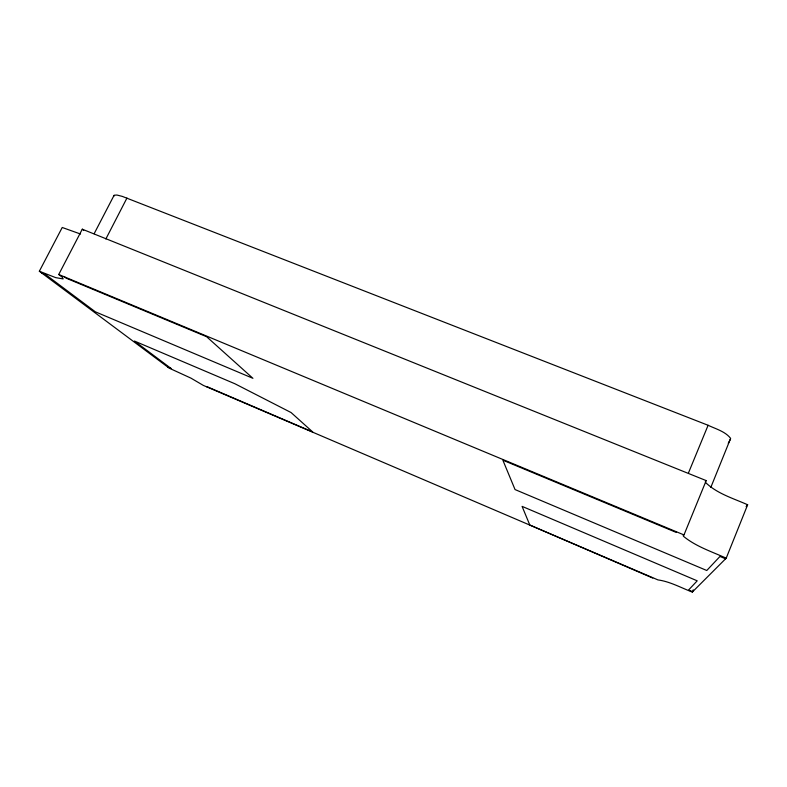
<?xml version="1.0" encoding="UTF-8"?>
<svg xmlns="http://www.w3.org/2000/svg" width="787" height="787" viewBox="0 0 787 787"><rect width="100%" height="100%" fill="white"/><g stroke="black" fill="none" stroke-linecap="round" stroke-linejoin="round"><path stroke-width="1.18" d="M710.828 487.369L730.631 438.379C725.24 431.433 715.796 428.945 708.103 425.275L122.31 196.396L116.938 195.038L114.145 195.206L94.135 233.729M80.549 234.034L62.232 227.482L39.35 271.23L169.294 368.198L190.975 378.154L203.351 385.414L657.962 579.911C669.924 581.534 681.06 587.761 692.304 592.08L726.214 558.17L747.65 504.762C733.238 498.358 716.898 493.597 705.447 482.362M692.304 592.08L693.219 589.807M726.214 558.17C711.684 551.628 695.816 546.503 683.421 536.252L683.214 535.396L683.982 534.924L706.185 480.601L82.281 229.194L58.74 274.486L62.468 277.388L63.157 278.932L55.68 277.624L39.35 271.23M688.458 472.967L708.103 425.275M652.748 578.061L529.799 525.018L522.076 506.366L697.213 580.826L688.595 589.984L692.658 591.726M676.358 531.756L676.063 532.346L502.863 460.179L515.042 489.563L706.775 570.496L719.957 556.458L725.575 558.809M105.852 238.982L126.943 198.058M728.25 443.278L730.552 438.989M746.106 506.631L747.65 504.762M705.339 481.29L706.185 480.601M58.74 274.486L683.982 534.924M41.711 272.991L45.735 274.673L95.355 311.819L252.932 378.321L206.617 336.708L66.187 278.195L64.465 276.867M167.897 367.155L171.173 368.562L134.429 341.046L234.91 383.761L291.062 412.536L312.675 431.945L206.735 386.545L207.689 387.273M82.281 229.194L83.707 230.365M113.869 195.599L113.938 196.15"/></g></svg>
